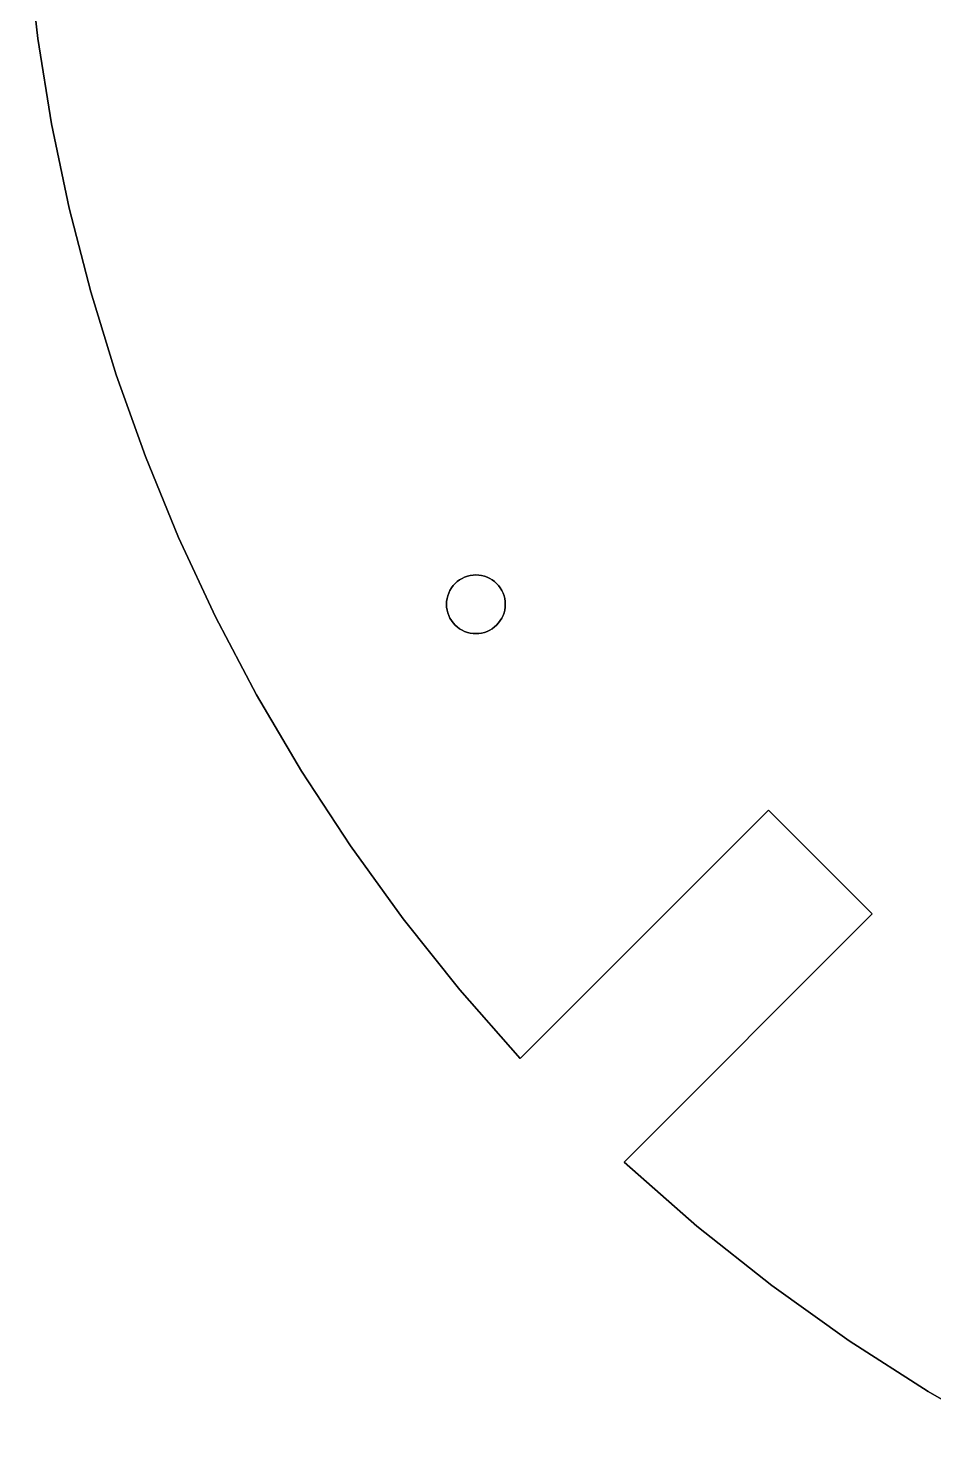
# Model space of a CAD drawing. Header units: metres. Extents: x 0 to 16, y 0 to 13.9.
# Drawn here: x 0.03 to 3.89, y 0.95 to 6.95 of the extents above; entities that cross this region are included whole.
import ezdxf

# ---------------------------------------------------------------- set-up
doc = ezdxf.new("R2010")
doc.units = ezdxf.units.M

msp = doc.modelspace()

# ---------------------------------------------------------------- linework, layer by layer
for points in [[(0.033187, 7.2698, 0.625), (0.033187, 7.2698), (0.074724, 6.90623), (0.074724, 6.90623, 0.625)], [(0.074724, 6.90623, 0.625), (0.074724, 6.90623), (0.033187, 7.2698), (0.033187, 7.2698, 0.625)], [(0.074724, 6.90623, 0.625), (0.074724, 6.90623), (0.132875, 6.54448), (0.132875, 6.54448, 0.625)], [(0.132875, 6.54448, 0.625), (0.132875, 6.54448), (0.074724, 6.90623), (0.074724, 6.90623, 0.625)], [(0.132875, 6.54448, 0.625), (0.132875, 6.54448), (0.20764, 6.18518), (0.20764, 6.18518, 0.625)], [(0.20764, 6.18518, 0.625), (0.20764, 6.18518), (0.132875, 6.54448), (0.132875, 6.54448, 0.625)], [(0.20764, 6.18518, 0.625), (0.20764, 6.18518), (0.299021, 5.82892), (0.299021, 5.82892, 0.625)], [(0.299021, 5.82892, 0.625), (0.299021, 5.82892), (0.20764, 6.18518), (0.20764, 6.18518, 0.625)], [(0.299021, 5.82892, 0.625), (0.299021, 5.82892), (0.407015, 5.47632), (0.407015, 5.47632, 0.625)], [(0.407015, 5.47632, 0.625), (0.407015, 5.47632), (0.299021, 5.82892), (0.299021, 5.82892, 0.625)], [(0.407015, 5.47632, 0.625), (0.407015, 5.47632), (0.531625, 5.12799), (0.531625, 5.12799, 0.625)], [(0.531625, 5.12799, 0.625), (0.531625, 5.12799), (0.407015, 5.47632), (0.407015, 5.47632, 0.625)], [(0.531625, 5.12799, 0.625), (0.531625, 5.12799), (0.672849, 4.78455), (0.672849, 4.78455, 0.625)], [(0.672849, 4.78455, 0.625), (0.672849, 4.78455), (0.531625, 5.12799), (0.531625, 5.12799, 0.625)], [(0.672849, 4.78455, 0.625), (0.672849, 4.78455), (0.830687, 4.44658), (0.830687, 4.44658, 0.625)], [(0.830687, 4.44658, 0.625), (0.830687, 4.44658), (0.672849, 4.78455), (0.672849, 4.78455, 0.625)], [(1.88999, 4.61548, 0.625), (1.88999, 4.61548), (1.90154, 4.61962), (1.90154, 4.61962, 0.625)], [(1.90154, 4.61962), (1.88999, 4.61548), (1.88999, 4.61548, 0.625), (1.90154, 4.61962, 0.625)], [(1.90154, 4.61962, 0.625), (1.90154, 4.61962), (1.91344, 4.6226), (1.91344, 4.6226, 0.625)], [(1.91344, 4.6226), (1.90154, 4.61962), (1.90154, 4.61962, 0.625), (1.91344, 4.6226, 0.625)], [(1.91344, 4.6226, 0.625), (1.91344, 4.6226), (1.92557, 4.6244), (1.92557, 4.6244, 0.625)], [(1.92557, 4.6244), (1.91344, 4.6226), (1.91344, 4.6226, 0.625), (1.92557, 4.6244, 0.625)], [(1.92557, 4.6244, 0.625), (1.92557, 4.6244), (1.93782, 4.625), (1.93782, 4.625, 0.625)], [(1.93782, 4.625), (1.92557, 4.6244), (1.92557, 4.6244, 0.625), (1.93782, 4.625, 0.625)], [(1.93782, 4.625, 0.625), (1.93782, 4.625), (1.95007, 4.6244), (1.95007, 4.6244, 0.625)], [(1.95007, 4.6244), (1.93782, 4.625), (1.93782, 4.625, 0.625), (1.95007, 4.6244, 0.625)], [(1.95007, 4.6244, 0.625), (1.95007, 4.6244), (1.96221, 4.6226), (1.96221, 4.6226, 0.625)], [(1.96221, 4.6226), (1.95007, 4.6244), (1.95007, 4.6244, 0.625), (1.96221, 4.6226, 0.625)], [(1.96221, 4.6226, 0.625), (1.96221, 4.6226), (1.97411, 4.61962), (1.97411, 4.61962, 0.625)], [(1.97411, 4.61962), (1.96221, 4.6226), (1.96221, 4.6226, 0.625), (1.97411, 4.61962, 0.625)], [(1.97411, 4.61962, 0.625), (1.97411, 4.61962), (1.98566, 4.61548), (1.98566, 4.61548, 0.625)], [(1.98566, 4.61548), (1.97411, 4.61962), (1.97411, 4.61962, 0.625), (1.98566, 4.61548, 0.625)], [(1.97411, 4.61962, 0.625), (1.97411, 4.61962), (1.98566, 4.61548), (1.98566, 4.61548, 0.625)], [(1.98566, 4.61548), (1.97411, 4.61962), (1.97411, 4.61962, 0.625), (1.98566, 4.61548, 0.625)], [(1.82234, 4.54784, 0.625), (1.82234, 4.54784), (1.82758, 4.55892), (1.82758, 4.55892, 0.625)], [(1.82758, 4.55892), (1.82234, 4.54784), (1.82234, 4.54784, 0.625), (1.82758, 4.55892, 0.625)], [(1.82758, 4.55892, 0.625), (1.82758, 4.55892), (1.83389, 4.56945), (1.83389, 4.56945, 0.625)], [(1.83389, 4.56945), (1.82758, 4.55892), (1.82758, 4.55892, 0.625), (1.83389, 4.56945, 0.625)], [(1.83389, 4.56945, 0.625), (1.83389, 4.56945), (1.8412, 4.5793), (1.8412, 4.5793, 0.625)], [(1.8412, 4.5793), (1.83389, 4.56945), (1.83389, 4.56945, 0.625), (1.8412, 4.5793, 0.625)], [(1.8412, 4.5793, 0.625), (1.8412, 4.5793), (1.84943, 4.58839), (1.84943, 4.58839, 0.625)], [(1.84943, 4.58839), (1.8412, 4.5793), (1.8412, 4.5793, 0.625), (1.84943, 4.58839, 0.625)], [(1.84943, 4.58839, 0.625), (1.84943, 4.58839), (1.85852, 4.59663), (1.85852, 4.59663, 0.625)], [(1.85852, 4.59663), (1.84943, 4.58839), (1.84943, 4.58839, 0.625), (1.85852, 4.59663, 0.625)], [(1.85852, 4.59663, 0.625), (1.85852, 4.59663), (1.86838, 4.60393), (1.86838, 4.60393, 0.625)], [(1.86838, 4.60393), (1.85852, 4.59663), (1.85852, 4.59663, 0.625), (1.86838, 4.60393, 0.625)], [(1.86838, 4.60393, 0.625), (1.86838, 4.60393), (1.8789, 4.61024), (1.8789, 4.61024, 0.625)], [(1.8789, 4.61024), (1.86838, 4.60393), (1.86838, 4.60393, 0.625), (1.8789, 4.61024, 0.625)], [(1.8789, 4.61024, 0.625), (1.8789, 4.61024), (1.88999, 4.61548), (1.88999, 4.61548, 0.625)], [(1.88999, 4.61548), (1.8789, 4.61024), (1.8789, 4.61024, 0.625), (1.88999, 4.61548, 0.625)], [(1.98566, 4.61548, 0.625), (1.98566, 4.61548), (1.99675, 4.61024), (1.99675, 4.61024, 0.625)], [(1.99675, 4.61024), (1.98566, 4.61548), (1.98566, 4.61548, 0.625), (1.99675, 4.61024, 0.625)], [(1.98566, 4.61548, 0.625), (1.98566, 4.61548), (1.99675, 4.61024), (1.99675, 4.61024, 0.625)], [(1.99675, 4.61024), (1.98566, 4.61548), (1.98566, 4.61548, 0.625), (1.99675, 4.61024, 0.625)], [(1.99675, 4.61024, 0.625), (1.99675, 4.61024), (2.00727, 4.60393), (2.00727, 4.60393, 0.625)], [(2.00727, 4.60393), (1.99675, 4.61024), (1.99675, 4.61024, 0.625), (2.00727, 4.60393, 0.625)], [(1.99675, 4.61024, 0.625), (1.99675, 4.61024), (2.00727, 4.60393), (2.00727, 4.60393, 0.625)], [(2.00727, 4.60393), (1.99675, 4.61024), (1.99675, 4.61024, 0.625), (2.00727, 4.60393, 0.625)], [(2.00727, 4.60393, 0.625), (2.00727, 4.60393), (2.01712, 4.59663), (2.01712, 4.59663, 0.625)], [(2.01712, 4.59663), (2.00727, 4.60393), (2.00727, 4.60393, 0.625), (2.01712, 4.59663, 0.625)], [(2.00727, 4.60393, 0.625), (2.00727, 4.60393), (2.01712, 4.59663), (2.01712, 4.59663, 0.625)], [(2.01712, 4.59663), (2.00727, 4.60393), (2.00727, 4.60393, 0.625), (2.01712, 4.59663, 0.625)], [(2.01712, 4.59663, 0.625), (2.01712, 4.59663), (2.02621, 4.58839), (2.02621, 4.58839, 0.625)], [(2.02621, 4.58839), (2.01712, 4.59663), (2.01712, 4.59663, 0.625), (2.02621, 4.58839, 0.625)], [(2.01712, 4.59663, 0.625), (2.01712, 4.59663), (2.02621, 4.58839), (2.02621, 4.58839, 0.625)], [(2.02621, 4.58839), (2.01712, 4.59663), (2.01712, 4.59663, 0.625), (2.02621, 4.58839, 0.625)], [(2.02621, 4.58839, 0.625), (2.02621, 4.58839), (2.03445, 4.5793), (2.03445, 4.5793, 0.625)], [(2.03445, 4.5793), (2.02621, 4.58839), (2.02621, 4.58839, 0.625), (2.03445, 4.5793, 0.625)], [(2.02621, 4.58839, 0.625), (2.02621, 4.58839), (2.03445, 4.5793), (2.03445, 4.5793, 0.625)], [(2.03445, 4.5793), (2.02621, 4.58839), (2.02621, 4.58839, 0.625), (2.03445, 4.5793, 0.625)], [(2.03445, 4.5793, 0.625), (2.03445, 4.5793), (2.04176, 4.56945), (2.04176, 4.56945, 0.625)], [(2.04176, 4.56945), (2.03445, 4.5793), (2.03445, 4.5793, 0.625), (2.04176, 4.56945, 0.625)], [(2.03445, 4.5793, 0.625), (2.03445, 4.5793), (2.04176, 4.56945), (2.04176, 4.56945, 0.625)], [(2.04176, 4.56945), (2.03445, 4.5793), (2.03445, 4.5793, 0.625), (2.04176, 4.56945, 0.625)], [(2.04176, 4.56945, 0.625), (2.04176, 4.56945), (2.04806, 4.55892), (2.04806, 4.55892, 0.625)], [(2.04806, 4.55892), (2.04176, 4.56945), (2.04176, 4.56945, 0.625), (2.04806, 4.55892, 0.625)], [(2.04176, 4.56945, 0.625), (2.04176, 4.56945), (2.04806, 4.55892), (2.04806, 4.55892, 0.625)], [(2.04806, 4.55892), (2.04176, 4.56945), (2.04176, 4.56945, 0.625), (2.04806, 4.55892, 0.625)], [(2.04806, 4.55892, 0.625), (2.04806, 4.55892), (2.05331, 4.54784), (2.05331, 4.54784, 0.625)], [(2.05331, 4.54784), (2.04806, 4.55892), (2.04806, 4.55892, 0.625), (2.05331, 4.54784, 0.625)], [(2.04806, 4.55892, 0.625), (2.04806, 4.55892), (2.05331, 4.54784), (2.05331, 4.54784, 0.625)], [(2.05331, 4.54784), (2.04806, 4.55892), (2.04806, 4.55892, 0.625), (2.05331, 4.54784, 0.625)], [(1.81282, 4.5, 0.625), (1.81282, 4.5), (1.81342, 4.51225), (1.81342, 4.51225, 0.625)], [(1.81342, 4.51225), (1.81282, 4.5), (1.81282, 4.5, 0.625), (1.81342, 4.51225, 0.625)], [(1.81342, 4.48775, 0.625), (1.81342, 4.48775), (1.81282, 4.5), (1.81282, 4.5, 0.625)], [(1.81282, 4.5), (1.81342, 4.48775), (1.81342, 4.48775, 0.625), (1.81282, 4.5, 0.625)], [(1.81342, 4.51225, 0.625), (1.81342, 4.51225), (1.81522, 4.52439), (1.81522, 4.52439, 0.625)], [(1.81522, 4.52439), (1.81342, 4.51225), (1.81342, 4.51225, 0.625), (1.81522, 4.52439, 0.625)], [(1.81522, 4.52439, 0.625), (1.81522, 4.52439), (1.8182, 4.53629), (1.8182, 4.53629, 0.625)], [(1.8182, 4.53629), (1.81522, 4.52439), (1.81522, 4.52439, 0.625), (1.8182, 4.53629, 0.625)], [(1.8182, 4.53629, 0.625), (1.8182, 4.53629), (1.82234, 4.54784), (1.82234, 4.54784, 0.625)], [(1.82234, 4.54784), (1.8182, 4.53629), (1.8182, 4.53629, 0.625), (1.82234, 4.54784, 0.625)], [(2.05331, 4.54784, 0.625), (2.05331, 4.54784), (2.05744, 4.53629), (2.05744, 4.53629, 0.625)], [(2.05744, 4.53629), (2.05331, 4.54784), (2.05331, 4.54784, 0.625), (2.05744, 4.53629, 0.625)], [(2.05331, 4.54784, 0.625), (2.05331, 4.54784), (2.05744, 4.53629), (2.05744, 4.53629, 0.625)], [(2.05744, 4.53629), (2.05331, 4.54784), (2.05331, 4.54784, 0.625), (2.05744, 4.53629, 0.625)], [(2.05744, 4.53629, 0.625), (2.05744, 4.53629), (2.06042, 4.52439), (2.06042, 4.52439, 0.625)], [(2.06042, 4.52439), (2.05744, 4.53629), (2.05744, 4.53629, 0.625), (2.06042, 4.52439, 0.625)], [(2.05744, 4.53629, 0.625), (2.05744, 4.53629), (2.06042, 4.52439), (2.06042, 4.52439, 0.625)], [(2.06042, 4.52439), (2.05744, 4.53629), (2.05744, 4.53629, 0.625), (2.06042, 4.52439, 0.625)], [(2.06042, 4.52439, 0.625), (2.06042, 4.52439), (2.06222, 4.51225), (2.06222, 4.51225, 0.625)], [(2.06222, 4.51225), (2.06042, 4.52439), (2.06042, 4.52439, 0.625), (2.06222, 4.51225, 0.625)], [(2.06042, 4.52439, 0.625), (2.06042, 4.52439), (2.06222, 4.51225), (2.06222, 4.51225, 0.625)], [(2.06222, 4.51225), (2.06042, 4.52439), (2.06042, 4.52439, 0.625), (2.06222, 4.51225, 0.625)], [(2.06222, 4.51225, 0.625), (2.06222, 4.51225), (2.06282, 4.5), (2.06282, 4.5, 0.625)], [(2.06282, 4.5), (2.06222, 4.51225), (2.06222, 4.51225, 0.625), (2.06282, 4.5, 0.625)], [(2.06222, 4.51225, 0.625), (2.06222, 4.51225), (2.06282, 4.5), (2.06282, 4.5, 0.625)], [(2.06282, 4.5), (2.06222, 4.51225), (2.06222, 4.51225, 0.625), (2.06282, 4.5, 0.625)], [(2.06282, 4.5, 0.625), (2.06282, 4.5), (2.06222, 4.48775), (2.06222, 4.48775, 0.625)], [(2.06222, 4.48775), (2.06282, 4.5), (2.06282, 4.5, 0.625), (2.06222, 4.48775, 0.625)], [(2.06282, 4.5, 0.625), (2.06282, 4.5), (2.06222, 4.48775), (2.06222, 4.48775, 0.625)], [(2.06222, 4.48775), (2.06282, 4.5), (2.06282, 4.5, 0.625), (2.06222, 4.48775, 0.625)], [(0.830687, 4.44658, 0.625), (0.830687, 4.44658), (1.00514, 4.11472), (1.00514, 4.11472, 0.625)], [(1.00514, 4.11472, 0.625), (1.00514, 4.11472), (0.830687, 4.44658), (0.830687, 4.44658, 0.625)], [(1.81522, 4.47561, 0.625), (1.81522, 4.47561), (1.81342, 4.48775), (1.81342, 4.48775, 0.625)], [(1.81342, 4.48775), (1.81522, 4.47561), (1.81522, 4.47561, 0.625), (1.81342, 4.48775, 0.625)], [(1.8182, 4.46371, 0.625), (1.8182, 4.46371), (1.81522, 4.47561), (1.81522, 4.47561, 0.625)], [(1.81522, 4.47561), (1.8182, 4.46371), (1.8182, 4.46371, 0.625), (1.81522, 4.47561, 0.625)], [(1.82234, 4.45216, 0.625), (1.82234, 4.45216), (1.8182, 4.46371), (1.8182, 4.46371, 0.625)], [(1.8182, 4.46371), (1.82234, 4.45216), (1.82234, 4.45216, 0.625), (1.8182, 4.46371, 0.625)], [(1.82758, 4.44108, 0.625), (1.82758, 4.44108), (1.82234, 4.45216), (1.82234, 4.45216, 0.625)], [(1.82234, 4.45216), (1.82758, 4.44108), (1.82758, 4.44108, 0.625), (1.82234, 4.45216, 0.625)], [(1.83389, 4.43055, 0.625), (1.83389, 4.43055), (1.82758, 4.44108), (1.82758, 4.44108, 0.625)], [(1.82758, 4.44108), (1.83389, 4.43055), (1.83389, 4.43055, 0.625), (1.82758, 4.44108, 0.625)], [(2.04806, 4.44108, 0.625), (2.04806, 4.44108), (2.04176, 4.43055), (2.04176, 4.43055, 0.625)], [(2.04176, 4.43055), (2.04806, 4.44108), (2.04806, 4.44108, 0.625), (2.04176, 4.43055, 0.625)], [(2.04806, 4.44108, 0.625), (2.04806, 4.44108), (2.04176, 4.43055), (2.04176, 4.43055, 0.625)], [(2.04176, 4.43055), (2.04806, 4.44108), (2.04806, 4.44108, 0.625), (2.04176, 4.43055, 0.625)], [(2.05331, 4.45216, 0.625), (2.05331, 4.45216), (2.04806, 4.44108), (2.04806, 4.44108, 0.625)], [(2.04806, 4.44108), (2.05331, 4.45216), (2.05331, 4.45216, 0.625), (2.04806, 4.44108, 0.625)], [(2.05331, 4.45216, 0.625), (2.05331, 4.45216), (2.04806, 4.44108), (2.04806, 4.44108, 0.625)], [(2.04806, 4.44108), (2.05331, 4.45216), (2.05331, 4.45216, 0.625), (2.04806, 4.44108, 0.625)], [(2.05744, 4.46371, 0.625), (2.05744, 4.46371), (2.05331, 4.45216), (2.05331, 4.45216, 0.625)], [(2.05331, 4.45216), (2.05744, 4.46371), (2.05744, 4.46371, 0.625), (2.05331, 4.45216, 0.625)], [(2.05744, 4.46371, 0.625), (2.05744, 4.46371), (2.05331, 4.45216), (2.05331, 4.45216, 0.625)], [(2.05331, 4.45216), (2.05744, 4.46371), (2.05744, 4.46371, 0.625), (2.05331, 4.45216, 0.625)], [(2.06042, 4.47561, 0.625), (2.06042, 4.47561), (2.05744, 4.46371), (2.05744, 4.46371, 0.625)], [(2.05744, 4.46371), (2.06042, 4.47561), (2.06042, 4.47561, 0.625), (2.05744, 4.46371, 0.625)], [(2.06042, 4.47561, 0.625), (2.06042, 4.47561), (2.05744, 4.46371), (2.05744, 4.46371, 0.625)], [(2.05744, 4.46371), (2.06042, 4.47561), (2.06042, 4.47561, 0.625), (2.05744, 4.46371, 0.625)], [(2.06222, 4.48775, 0.625), (2.06222, 4.48775), (2.06042, 4.47561), (2.06042, 4.47561, 0.625)], [(2.06042, 4.47561), (2.06222, 4.48775), (2.06222, 4.48775, 0.625), (2.06042, 4.47561, 0.625)], [(2.06222, 4.48775, 0.625), (2.06222, 4.48775), (2.06042, 4.47561), (2.06042, 4.47561, 0.625)], [(2.06042, 4.47561), (2.06222, 4.48775), (2.06222, 4.48775, 0.625), (2.06042, 4.47561, 0.625)], [(1.8412, 4.4207, 0.625), (1.8412, 4.4207), (1.83389, 4.43055), (1.83389, 4.43055, 0.625)], [(1.83389, 4.43055), (1.8412, 4.4207), (1.8412, 4.4207, 0.625), (1.83389, 4.43055, 0.625)], [(1.84943, 4.41161, 0.625), (1.84943, 4.41161), (1.8412, 4.4207), (1.8412, 4.4207, 0.625)], [(1.8412, 4.4207), (1.84943, 4.41161), (1.84943, 4.41161, 0.625), (1.8412, 4.4207, 0.625)], [(1.85852, 4.40337, 0.625), (1.85852, 4.40337), (1.84943, 4.41161), (1.84943, 4.41161, 0.625)], [(1.84943, 4.41161), (1.85852, 4.40337), (1.85852, 4.40337, 0.625), (1.84943, 4.41161, 0.625)], [(1.86838, 4.39607, 0.625), (1.86838, 4.39607), (1.85852, 4.40337), (1.85852, 4.40337, 0.625)], [(1.85852, 4.40337), (1.86838, 4.39607), (1.86838, 4.39607, 0.625), (1.85852, 4.40337, 0.625)], [(1.8789, 4.38976, 0.625), (1.8789, 4.38976), (1.86838, 4.39607), (1.86838, 4.39607, 0.625)], [(1.86838, 4.39607), (1.8789, 4.38976), (1.8789, 4.38976, 0.625), (1.86838, 4.39607, 0.625)], [(1.88999, 4.38452, 0.625), (1.88999, 4.38452), (1.8789, 4.38976), (1.8789, 4.38976, 0.625)], [(1.8789, 4.38976), (1.88999, 4.38452), (1.88999, 4.38452, 0.625), (1.8789, 4.38976, 0.625)], [(1.90154, 4.38038, 0.625), (1.90154, 4.38038), (1.88999, 4.38452), (1.88999, 4.38452, 0.625)], [(1.88999, 4.38452), (1.90154, 4.38038), (1.90154, 4.38038, 0.625), (1.88999, 4.38452, 0.625)], [(1.91344, 4.3774, 0.625), (1.91344, 4.3774), (1.90154, 4.38038), (1.90154, 4.38038, 0.625)], [(1.90154, 4.38038), (1.91344, 4.3774), (1.91344, 4.3774, 0.625), (1.90154, 4.38038, 0.625)], [(1.91344, 4.3774, 0.625), (1.91344, 4.3774), (1.90154, 4.38038), (1.90154, 4.38038, 0.625)], [(1.90154, 4.38038), (1.91344, 4.3774), (1.91344, 4.3774, 0.625), (1.90154, 4.38038, 0.625)], [(1.97411, 4.38038, 0.625), (1.97411, 4.38038), (1.96221, 4.3774), (1.96221, 4.3774, 0.625)], [(1.96221, 4.3774), (1.97411, 4.38038), (1.97411, 4.38038, 0.625), (1.96221, 4.3774, 0.625)], [(1.97411, 4.38038, 0.625), (1.97411, 4.38038), (1.96221, 4.3774), (1.96221, 4.3774, 0.625)], [(1.96221, 4.3774), (1.97411, 4.38038), (1.97411, 4.38038, 0.625), (1.96221, 4.3774, 0.625)], [(1.98566, 4.38452, 0.625), (1.98566, 4.38452), (1.97411, 4.38038), (1.97411, 4.38038, 0.625)], [(1.97411, 4.38038), (1.98566, 4.38452), (1.98566, 4.38452, 0.625), (1.97411, 4.38038, 0.625)], [(1.98566, 4.38452, 0.625), (1.98566, 4.38452), (1.97411, 4.38038), (1.97411, 4.38038, 0.625)], [(1.97411, 4.38038), (1.98566, 4.38452), (1.98566, 4.38452, 0.625), (1.97411, 4.38038, 0.625)], [(1.99675, 4.38976, 0.625), (1.99675, 4.38976), (1.98566, 4.38452), (1.98566, 4.38452, 0.625)], [(1.98566, 4.38452), (1.99675, 4.38976), (1.99675, 4.38976, 0.625), (1.98566, 4.38452, 0.625)], [(1.99675, 4.38976, 0.625), (1.99675, 4.38976), (1.98566, 4.38452), (1.98566, 4.38452, 0.625)], [(1.98566, 4.38452), (1.99675, 4.38976), (1.99675, 4.38976, 0.625), (1.98566, 4.38452, 0.625)], [(2.00727, 4.39607, 0.625), (2.00727, 4.39607), (1.99675, 4.38976), (1.99675, 4.38976, 0.625)], [(1.99675, 4.38976), (2.00727, 4.39607), (2.00727, 4.39607, 0.625), (1.99675, 4.38976, 0.625)], [(2.00727, 4.39607, 0.625), (2.00727, 4.39607), (1.99675, 4.38976), (1.99675, 4.38976, 0.625)], [(1.99675, 4.38976), (2.00727, 4.39607), (2.00727, 4.39607, 0.625), (1.99675, 4.38976, 0.625)], [(2.01712, 4.40337, 0.625), (2.01712, 4.40337), (2.00727, 4.39607), (2.00727, 4.39607, 0.625)], [(2.00727, 4.39607), (2.01712, 4.40337), (2.01712, 4.40337, 0.625), (2.00727, 4.39607, 0.625)], [(2.01712, 4.40337, 0.625), (2.01712, 4.40337), (2.00727, 4.39607), (2.00727, 4.39607, 0.625)], [(2.00727, 4.39607), (2.01712, 4.40337), (2.01712, 4.40337, 0.625), (2.00727, 4.39607, 0.625)], [(2.02621, 4.41161, 0.625), (2.02621, 4.41161), (2.01712, 4.40337), (2.01712, 4.40337, 0.625)], [(2.01712, 4.40337), (2.02621, 4.41161), (2.02621, 4.41161, 0.625), (2.01712, 4.40337, 0.625)], [(2.02621, 4.41161, 0.625), (2.02621, 4.41161), (2.01712, 4.40337), (2.01712, 4.40337, 0.625)], [(2.01712, 4.40337), (2.02621, 4.41161), (2.02621, 4.41161, 0.625), (2.01712, 4.40337, 0.625)], [(2.03445, 4.4207, 0.625), (2.03445, 4.4207), (2.02621, 4.41161), (2.02621, 4.41161, 0.625)], [(2.02621, 4.41161), (2.03445, 4.4207), (2.03445, 4.4207, 0.625), (2.02621, 4.41161, 0.625)], [(2.03445, 4.4207, 0.625), (2.03445, 4.4207), (2.02621, 4.41161), (2.02621, 4.41161, 0.625)], [(2.02621, 4.41161), (2.03445, 4.4207), (2.03445, 4.4207, 0.625), (2.02621, 4.41161, 0.625)], [(2.04176, 4.43055, 0.625), (2.04176, 4.43055), (2.03445, 4.4207), (2.03445, 4.4207, 0.625)], [(2.03445, 4.4207), (2.04176, 4.43055), (2.04176, 4.43055, 0.625), (2.03445, 4.4207, 0.625)], [(2.04176, 4.43055, 0.625), (2.04176, 4.43055), (2.03445, 4.4207), (2.03445, 4.4207, 0.625)], [(2.03445, 4.4207), (2.04176, 4.43055), (2.04176, 4.43055, 0.625), (2.03445, 4.4207, 0.625)], [(1.92557, 4.3756, 0.625), (1.92557, 4.3756), (1.91344, 4.3774), (1.91344, 4.3774, 0.625)], [(1.91344, 4.3774), (1.92557, 4.3756), (1.92557, 4.3756, 0.625), (1.91344, 4.3774, 0.625)], [(1.92557, 4.3756, 0.625), (1.92557, 4.3756), (1.91344, 4.3774), (1.91344, 4.3774, 0.625)], [(1.91344, 4.3774), (1.92557, 4.3756), (1.92557, 4.3756, 0.625), (1.91344, 4.3774, 0.625)], [(1.93782, 4.375, 0.625), (1.93782, 4.375), (1.92557, 4.3756), (1.92557, 4.3756, 0.625)], [(1.92557, 4.3756), (1.93782, 4.375), (1.93782, 4.375, 0.625), (1.92557, 4.3756, 0.625)], [(1.93782, 4.375, 0.625), (1.93782, 4.375), (1.92557, 4.3756), (1.92557, 4.3756, 0.625)], [(1.92557, 4.3756), (1.93782, 4.375), (1.93782, 4.375, 0.625), (1.92557, 4.3756, 0.625)], [(1.95007, 4.3756, 0.625), (1.95007, 4.3756), (1.93782, 4.375), (1.93782, 4.375, 0.625)], [(1.93782, 4.375), (1.95007, 4.3756), (1.95007, 4.3756, 0.625), (1.93782, 4.375, 0.625)], [(1.95007, 4.3756, 0.625), (1.95007, 4.3756), (1.93782, 4.375), (1.93782, 4.375, 0.625)], [(1.93782, 4.375), (1.95007, 4.3756), (1.95007, 4.3756, 0.625), (1.93782, 4.375, 0.625)], [(1.96221, 4.3774, 0.625), (1.96221, 4.3774), (1.95007, 4.3756), (1.95007, 4.3756, 0.625)], [(1.95007, 4.3756), (1.96221, 4.3774), (1.96221, 4.3774, 0.625), (1.95007, 4.3756, 0.625)], [(1.96221, 4.3774, 0.625), (1.96221, 4.3774), (1.95007, 4.3756), (1.95007, 4.3756, 0.625)], [(1.95007, 4.3756), (1.96221, 4.3774), (1.96221, 4.3774, 0.625), (1.95007, 4.3756, 0.625)], [(1.00514, 4.11472, 0.625), (1.00514, 4.11472), (1.19621, 3.78957), (1.19621, 3.78957, 0.625)], [(1.19621, 3.78957, 0.625), (1.19621, 3.78957), (1.00514, 4.11472), (1.00514, 4.11472, 0.625)], [(1.19621, 3.78957, 0.625), (1.19621, 3.78957), (1.40389, 3.47173), (1.40389, 3.47173, 0.625)], [(1.40389, 3.47173, 0.625), (1.40389, 3.47173), (1.19621, 3.78957), (1.19621, 3.78957, 0.625)], [(2.12662, 2.56823, 0.625), (2.12662, 2.56823), (3.18244, 3.62438), (3.18244, 3.62438, 0.625)], [(3.18244, 3.62438, 0.625), (3.18244, 3.62438), (2.12662, 2.56823), (2.12662, 2.56823, 0.625)], [(3.18244, 3.62438, 0.625), (3.18244, 3.62438), (3.62438, 3.18244), (3.62438, 3.18244, 0.625)], [(3.62438, 3.18244, 0.625), (3.62438, 3.18244), (3.18244, 3.62438), (3.18244, 3.62438, 0.625)], [(1.40389, 3.47173, 0.625), (1.40389, 3.47173), (1.62819, 3.16182), (1.62819, 3.16182, 0.625)], [(1.62819, 3.16182, 0.625), (1.62819, 3.16182), (1.40389, 3.47173), (1.40389, 3.47173, 0.625)], [(3.62438, 3.18244, 0.625), (3.62438, 3.18244), (2.56826, 2.12665), (2.56826, 2.12665, 0.625)], [(2.56826, 2.12665, 0.625), (2.56826, 2.12665), (3.62438, 3.18244), (3.62438, 3.18244, 0.625)], [(1.62819, 3.16182, 0.625), (1.62819, 3.16182), (1.8691, 2.86045), (1.8691, 2.86045, 0.625)], [(1.8691, 2.86045, 0.625), (1.8691, 2.86045), (1.62819, 3.16182), (1.62819, 3.16182, 0.625)], [(1.8691, 2.86045, 0.625), (1.8691, 2.86045), (2.12662, 2.56823), (2.12662, 2.56823, 0.625)], [(2.12662, 2.56823, 0.625), (2.12662, 2.56823), (1.8691, 2.86045), (1.8691, 2.86045, 0.625)], [(2.56826, 2.12665, 0.625), (2.56826, 2.12665), (2.87757, 1.85478), (2.87757, 1.85478, 0.625)], [(2.87757, 1.85478, 0.625), (2.87757, 1.85478), (2.56826, 2.12665), (2.56826, 2.12665, 0.625)], [(2.87757, 1.85478, 0.625), (2.87757, 1.85478), (3.19682, 1.60161), (3.19682, 1.60161, 0.625)], [(3.19682, 1.60161, 0.625), (3.19682, 1.60161), (2.87757, 1.85478), (2.87757, 1.85478, 0.625)], [(3.19682, 1.60161, 0.625), (3.19682, 1.60161), (3.5253, 1.36713), (3.5253, 1.36713, 0.625)], [(3.5253, 1.36713, 0.625), (3.5253, 1.36713), (3.19682, 1.60161), (3.19682, 1.60161, 0.625)], [(3.5253, 1.36713, 0.625), (3.5253, 1.36713), (3.8623, 1.15129), (3.8623, 1.15129, 0.625)], [(3.8623, 1.15129, 0.625), (3.8623, 1.15129), (3.5253, 1.36713), (3.5253, 1.36713, 0.625)], [(3.8623, 1.15129, 0.625), (3.8623, 1.15129), (4.20711, 0.954086), (4.20711, 0.954086, 0.625)], [(4.20711, 0.954086, 0.625), (4.20711, 0.954086), (3.8623, 1.15129), (3.8623, 1.15129, 0.625)]]:
    msp.add_3dface(points)

doc.saveas('drawing.dxf')
